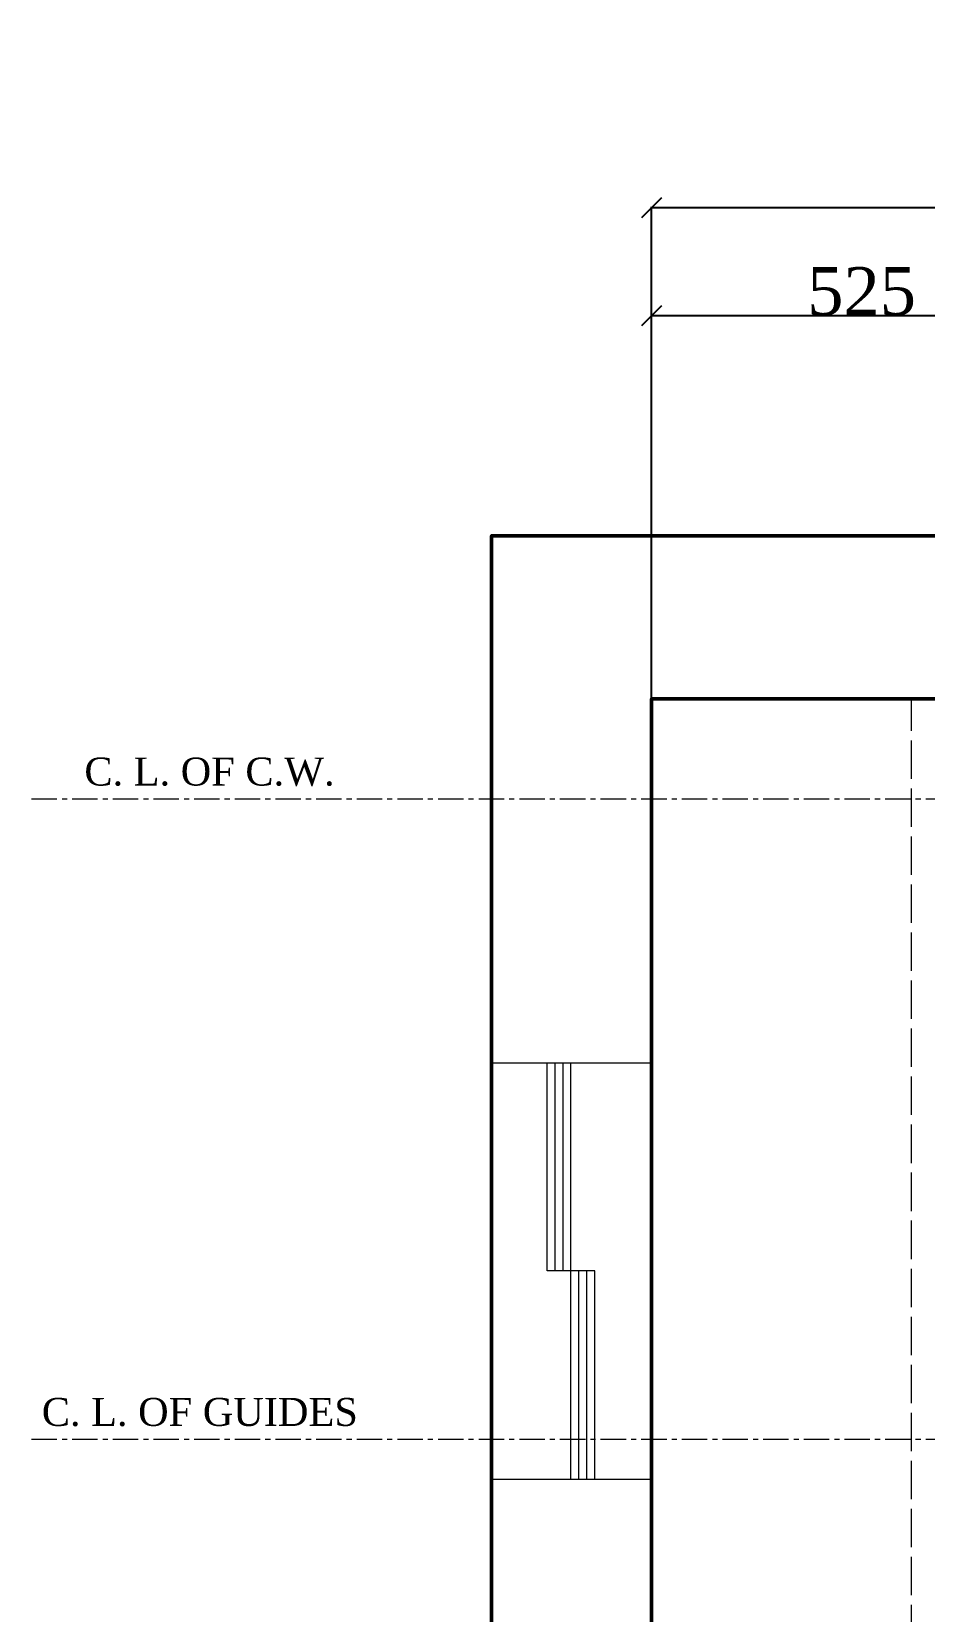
# Model space of a CAD drawing. Header units: millimetres. Extents: x -204 to 3901, y -537 to 3220.
# Drawn here: x -204 to 912, y 1247 to 3220 of the extents above; entities that cross this region are included whole.
import ezdxf

# ---------------------------------------------------------------- set-up
doc = ezdxf.new("R2010")
doc.units = ezdxf.units.MM
doc.linetypes.add('ACAD_ISO02W100', pattern=[15, 12, -3])
doc.linetypes.add('CENTER', pattern=[50.8, 31.75, -6.35, 6.35, -6.35])
for name, color, linetype, lineweight in [('Car', 3, 'Continuous', 18), ('CL', 2, 'CENTER', 0), ('DL', 8, 'ACAD_ISO02W100', 0), ('Wall', 1, 'Continuous', 50)]:
    doc.layers.add(name, color=color, linetype=linetype, lineweight=lineweight)
doc.layers.add('Text', color=6, linetype='Continuous')
doc.styles.add('nassar2', font='cent.shx', dxfattribs={"height": 60})
doc.styles.add('top', font='cent.shx', dxfattribs={"height": 40})
doc.dimstyles.new('Nassar2', dxfattribs={"dimtxt": 35, "dimasz": 25, "dimexe": 1.25, "dimexo": 0.625, "dimtad": 1, "dimtxsty": 'nassar2', "dimblk": 'OBLIQUE', "dimcen": 2.5, "dimadec": 0, "dimazin": 0, "dimtfac": 1, "dimtmove": 0, "dimatfit": 3, "dimldrblk": 'OBLIQUE', "dimfxl": 1, "dimarcsym": 0})

# ---------------------------------------------------------------- blocks, each defined once
blk = doc.blocks.new('_Oblique')
at = {"color": 0, "linetype": 'ByBlock', "lineweight": -2}
blk.add_line((-0.5, -0.5), (0.5, 0.5), dxfattribs=at)
blk = doc.blocks.new('*D29')
at = {"color": 0, "lineweight": -2, "transparency": 16777216}
for p, q in [((571.4, 2387.6), (571.4, 3001.4)), ((3071.4, 3000.1), (571.4, 3000.1)), ((3071.4, 2387.6), (3071.4, 3001.4))]:
    blk.add_line(p, q, dxfattribs=at)
at = {"layer": 'Defpoints', "color": 0, "transparency": 16777216}
for p in [(571.4, 3000.1), (571.4, 2387), (3071.4, 2387)]:
    blk.add_point(p, dxfattribs=at)
at = {"color": 0, "lineweight": -2, "transparency": 16777216, "xscale": 25, "yscale": 25, "zscale": 25, "rotation": 180}
blk.add_blockref('_Oblique', (571.4, 3000.1), dxfattribs=at)
at = {"color": 0, "lineweight": -2, "transparency": 16777216, "xscale": 25, "yscale": 25, "zscale": 25}
blk.add_blockref('_Oblique', (3071.4, 3000.1), dxfattribs=at)
at = {"color": 0, "transparency": 16777216, "insert": (1821.4, 3030.8), "char_height": 60, "attachment_point": 5, "style": 'nassar2'}
blk.add_mtext('M/C ROOM WIDTH  2500', dxfattribs=at)
blk = doc.blocks.new('*D22')
at = {"color": 0, "lineweight": -2, "transparency": 16777216}
for p, q in [((571.4, 2820.9), (571.4, 2866.5)), ((1096.4, 2865.2), (571.4, 2865.2)), ((1096.4, 2820.9), (1096.4, 2866.5))]:
    blk.add_line(p, q, dxfattribs=at)
at = {"layer": 'Defpoints', "color": 0, "transparency": 16777216}
for p in [(571.4, 2865.2), (571.4, 2820.3), (1096.4, 2820.3)]:
    blk.add_point(p, dxfattribs=at)
at = {"color": 0, "lineweight": -2, "transparency": 16777216, "xscale": 25, "yscale": 25, "zscale": 25, "rotation": 180}
blk.add_blockref('_Oblique', (571.4, 2865.2), dxfattribs=at)
at = {"color": 0, "lineweight": -2, "transparency": 16777216, "xscale": 25, "yscale": 25, "zscale": 25}
blk.add_blockref('_Oblique', (1096.4, 2865.2), dxfattribs=at)
at = {"color": 0, "transparency": 16777216, "insert": (833.9, 2895.8), "char_height": 60, "attachment_point": 5, "style": 'nassar2'}
blk.add_mtext('525', dxfattribs=at)

msp = doc.modelspace()

# ---------------------------------------------------------------- linework, layer by layer
msp.add_line((371.359, 1910.465), (371.359, 1932.262))
msp.add_lwpolyline([(371.359, 1932.262), (371.359, 1412.015)])
at = {"color": 7, "linetype": 'Continuous', "lineweight": 20}
for points in [[(440.889, 1672.139), (440.889, 1932.262)], [(450.889, 1672.139), (450.889, 1932.262)], [(460.889, 1672.139), (460.889, 1932.262)], [(470.376, 1412.015), (470.376, 1932.262)], [(480.391, 1412.015), (480.391, 1672.139)], [(490.391, 1412.015), (490.391, 1672.139), (490.391, 1672.139)], [(500.391, 1412.015), (500.391, 1672.139)]]:
    msp.add_lwpolyline(points, dxfattribs=at)
at = {"color": 7, "linetype": 'Continuous', "lineweight": 20, "true_color": 0x000007}
msp.add_lwpolyline([(500.391, 1672.139), (440.889, 1672.139), (440.889, 1672.139)], dxfattribs=at)
at = {"layer": 'Car'}
for p, q in [((371.359, 1932.262), (571.359, 1932.262)), ((371.359, 1412.015), (571.359, 1412.015))]:
    msp.add_line(p, q, dxfattribs=at)
at = {"layer": 'CL'}
for p, q in [((-203.507, 2262.015), (3071.359, 2262.015)), ((-203.507, 1462.015), (3071.359, 1462.015))]:
    msp.add_line(p, q, dxfattribs=at)
at = {"layer": 'DL', "ltscale": 4}
msp.add_line((896.359, 787.015), (896.359, 2387.015), dxfattribs=at)
at = {"layer": 'Wall'}
for points in [[(3071.359, -312.985), (3271.359, -312.985), (3271.359, 2590.717), (371.359, 2590.717), (371.359, -312.985), (1321.359, -312.985)], [(2221.379, -112.985), (3071.359, -112.985), (3071.359, 2387.015), (571.359, 2387.015), (571.359, -112.985), (1321.359, -112.985)]]:
    msp.add_lwpolyline(points, dxfattribs=at)

# ---------------------------------------------------------------- texts
at = {"layer": 'Text', "char_height": 35, "attachment_point": 1, "style": 'top'}
for s, insert in [('{\\Fcent|c0;C. L. OF C.W.}', (-137.546, 2313.561)), ('C. L. OF GUIDES', (-190.771, 1513.561))]:
    msp.add_mtext_dynamic_manual_height_columns(s, width=812.66208, gutter_width=175, heights=[0], dxfattribs=dict(at, insert=insert))

# ---------------------------------------------------------------- dimensions: what is measured, and where the dimension line sits
dim = msp.add_linear_dim(base=(571.359, 3000.143), p1=(3071.359, 2387.015), p2=(571.359, 2387.015), text='M/C ROOM WIDTH  <>', dimstyle='Nassar2')
dim.commit()
dim.dimension.update_dxf_attribs({"geometry": '*D29', "text_midpoint": (1821.359, 3030.768)})
dim = msp.add_linear_dim(base=(571.359, 2865.208), p1=(1096.359, 2820.283), p2=(571.359, 2820.283), dimstyle='Nassar2')
dim.commit()
dim.dimension.update_dxf_attribs({"geometry": '*D22', "text_midpoint": (833.859, 2895.833)})

doc.saveas('drawing.dxf')
